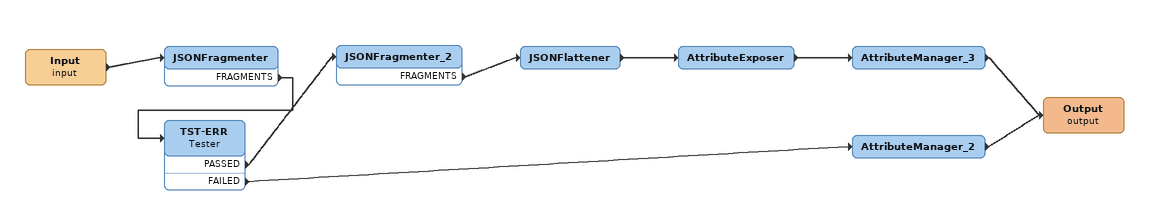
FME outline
Input (input)
    -> JSONFragmenter
JSONFragmenter
    FRAGMENTS -> TST-ERR
TST-ERR: Tester
    PASSED -> JSONFragmenter_2
    FAILED -> AttributeManager_2
JSONFragmenter_2
    FRAGMENTS -> JSONFlattener
JSONFlattener
    -> AttributeExposer
AttributeExposer
    -> AttributeManager_3
AttributeManager_3
    -> Output (output)
AttributeManager_2
    -> Output (output)
Output (output)
